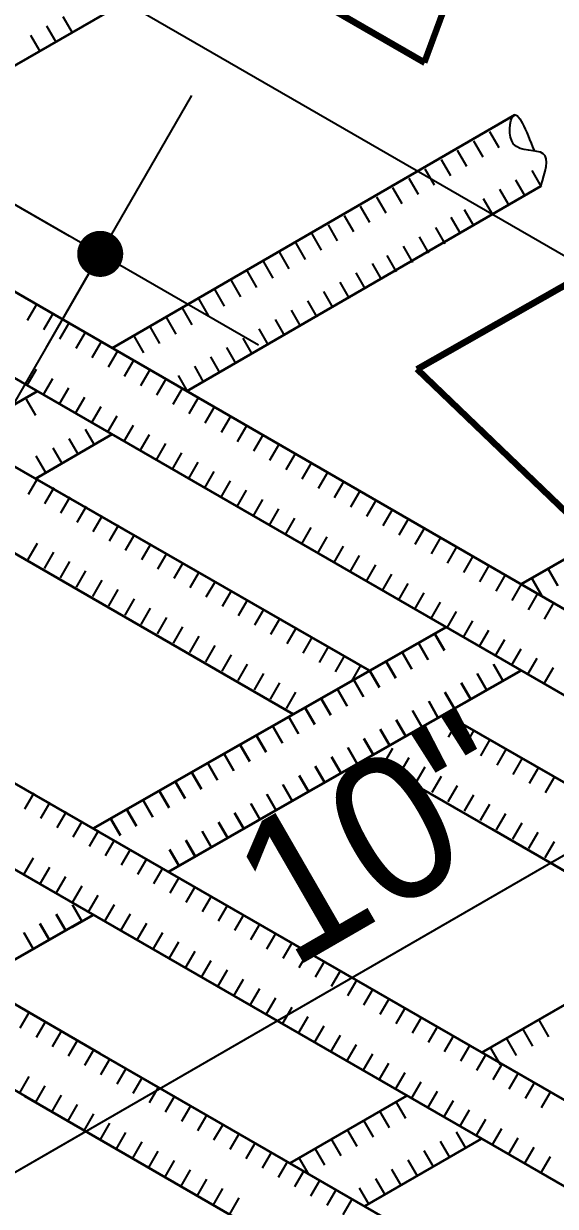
# Model space of a CAD drawing. Header units: inches. Extents: x -159432 to -126829, y -44881 to -40109.
# Drawn here: x -146541.7 to -146512.1, y -42221.3 to -42155.6 of the extents above; entities that cross this region are included whole.
import ezdxf

# ---------------------------------------------------------------- set-up
doc = ezdxf.new("R2010")
doc.units = ezdxf.units.IN
doc.header["$LTSCALE"] = 10
doc.header["$MEASUREMENT"] = 0
doc.header["$PDMODE"] = 34
doc.layers.get('0').update_dxf_attribs({"color": 140, "lineweight": 25})
doc.layers.get('Defpoints').update_dxf_attribs({"lineweight": 25})
for name, color, linetype, lineweight in [('DIM', 6, 'Continuous', 25), ('DIMENSION', 6, 'Continuous', 25), ('hatch', 141, 'Continuous', 30), ('LINTEL', 12, 'Continuous', 35), ('SLAB  RODS', 212, 'Continuous', 40)]:
    doc.layers.add(name, color=color, linetype=linetype, lineweight=lineweight)
doc.dimstyles.new('ARCHITECT', dxfattribs={"dimtxt": 7, "dimasz": 2, "dimexe": 6, "dimexo": 6, "dimgap": 2, "dimtad": 1, "dimdec": 1, "dimzin": 3, "dimdsep": 46, "dimlunit": 4, "dimtxsty": 'Standard', "dimblk1": 'DIM', "dimblk2": 'DIM', "dimsah": 1, "dimcen": 0.09375, "dimse1": 1, "dimse2": 1, "dimclrd": 6, "dimclre": 6, "dimclrt": 5, "dimadec": 0, "dimazin": 0, "dimtfac": 0.5, "dimtdec": 1, "dimtofl": 0, "dimtmove": 2, "dimatfit": 3, "dimldrblk": 'DIM', "dimfxl": 6, "dimfrac": 1, "dimtolj": 1, "dimtzin": 0, "dimarcsym": 0})
doc.dimstyles.new('ARCHITECT$0', dxfattribs={"dimscale": 0, "dimtxt": 8, "dimasz": 2, "dimexe": 0, "dimexo": 3, "dimgap": 2, "dimtad": 1, "dimdec": 0, "dimlfac": -1, "dimzin": 3, "dimdsep": 46, "dimlunit": 4, "dimtxsty": 'Standard', "dimblk": 'DIM', "dimcen": 0.125, "dimdle": 10.5, "dimclrd": 6, "dimclre": 6, "dimclrt": 2, "dimadec": 0, "dimazin": 0, "dimtfac": 1, "dimtdec": 0, "dimtofl": 0, "dimtmove": 2, "dimatfit": 3, "dimldrblk": 'DOT', "dimfxl": 1, "dimfrac": 2, "dimtolj": 2, "dimtzin": 3, "dimlwd": -1, "dimlwe": -1, "dimarcsym": 0})

# ---------------------------------------------------------------- blocks, each defined once
blk = doc.blocks.new('DIM')
at = {"layer": 'DIM'}
for p, q in [((0, 5.082), (0, -5.082)), ((5.082, 0), (-5.082, 0))]:
    blk.add_line(p, q, dxfattribs=at)
at = {"layer": 'DIM', "const_width": 0.64}
blk.add_lwpolyline([(-0.32, 0, 1), (0.32, 0, 1)], format="xyb", close=True, dxfattribs=at)
blk = doc.blocks.new('*D385')
at = {"layer": 'Defpoints', "color": 0, "ltscale": 8}
for p in [(-146495.861, -42181.029), (-146490.796, -42189.803), (-146552.243, -42213.581)]:
    blk.add_point(p, dxfattribs=at)
at = {"layer": 'DIMENSION', "color": 6, "ltscale": 8}
for p, q in [((-146494.361, -42183.627), (-146490.796, -42189.803)), ((-146545.445, -42221.354), (-146492.528, -42190.803)), ((-146550.743, -42216.179), (-146547.177, -42222.354))]:
    blk.add_line(p, q, dxfattribs=at)
at = {"layer": 'DIMENSION', "color": 6, "ltscale": 8, "xscale": 2, "yscale": 2, "zscale": 2}
for p, rotation in [((-146490.796, -42189.803), 29.9999999999889), ((-146547.177, -42222.354), 209.9999999999889)]:
    blk.add_blockref('DIM', p, dxfattribs=dict(at, rotation=rotation))
at = {"layer": 'DIMENSION', "color": 2, "ltscale": 8, "insert": (-146521.987, -42200.882), "char_height": 8, "attachment_point": 5, "rotation": 30}
blk.add_mtext('\\A2;10"', dxfattribs=at)
blk = doc.blocks.new('_Dot')
at = {"color": 0, "linetype": 'ByBlock', "lineweight": -2}
blk.add_line((-0.5, 0), (-1, 0), dxfattribs=at)
at = {"color": 0, "linetype": 'ByBlock', "const_width": 0.5}
blk.add_lwpolyline([(-0.25, 0, 1), (0.25, 0, 1)], format="xyb", close=True, dxfattribs=at)
blk = doc.blocks.new('*D369')
at = {"layer": 'Defpoints', "color": 0, "ltscale": 8}
for p in [(-146577.908, -42155.435), (-146537.405, -42168.398), (-146541.917, -42176.214)]:
    blk.add_point(p, dxfattribs=at)
at = {"layer": 'DIMENSION', "color": 6, "ltscale": 8}
for p, q in [((-146576.408, -42152.837), (-146573.395, -42147.619)), ((-146571.663, -42148.619), (-146539.137, -42167.398)), ((-146540.417, -42173.616), (-146537.405, -42168.398))]:
    blk.add_line(p, q, dxfattribs=at)
at = {"layer": 'DIMENSION', "color": 6, "ltscale": 8, "xscale": 2, "yscale": 2, "zscale": 2}
for p, rotation in [((-146573.395, -42147.619), 150.0000000000108), ((-146537.405, -42168.398), 330.0000000000108)]:
    blk.add_blockref('DIM', p, dxfattribs=dict(at, rotation=rotation))
at = {"layer": 'DIMENSION', "color": 2, "ltscale": 8, "insert": (-146552.4, -42152.813), "char_height": 8, "attachment_point": 5, "rotation": 330}
blk.add_mtext('\\A2;3"', dxfattribs=at)
blk = doc.blocks.new('DOT')
blk.add_line((-0.5, 0), (-1, 0))
at = {"const_width": 0.5}
blk.add_lwpolyline([(-0.25, 0, 1), (0.25, 0, 1)], format="xyb", close=True, dxfattribs=at)

msp = doc.modelspace()

# ---------------------------------------------------------------- linework, layer by layer
at = {"layer": 'DIMENSION', "ltscale": 8}
msp.add_line((-146580.87373, -42128.50625), (-146441.09693, -42209.20642), dxfattribs=at)
at = {"layer": 'DIMENSION', "ltscale": 15}
for p, q in [((-146539.48945, -42155.20209), (-146538.97104, -42156.09998)), ((-146540.38734, -42155.7205), (-146539.86893, -42156.61839)), ((-146541.28523, -42156.2389), (-146540.76682, -42157.1368)), ((-146515.76344, -42161.59048), (-146515.24503, -42162.48837)), ((-146516.66133, -42162.10889), (-146516.14293, -42163.00678)), ((-146518.45711, -42163.1457), (-146517.93871, -42164.04359)), ((-146517.55922, -42162.6273), (-146517.04082, -42163.52519)), ((-146519.35501, -42163.66411), (-146518.8366, -42164.562)), ((-146513.41814, -42163.76445), (-146512.89974, -42164.66234)), ((-146520.2529, -42164.18252), (-146519.73449, -42165.08041)), ((-146514.31604, -42164.28286), (-146513.79763, -42165.18075)), ((-146521.15079, -42164.70092), (-146520.63238, -42165.59882)), ((-146515.21393, -42164.80126), (-146514.69552, -42165.69915)), ((-146522.94657, -42165.73774), (-146522.42816, -42166.63563)), ((-146522.04868, -42165.21933), (-146521.53027, -42166.11722)), ((-146516.11182, -42165.31967), (-146515.59341, -42166.21756)), ((-146523.84446, -42166.25615), (-146523.32605, -42167.15404)), ((-146517.9076, -42166.35648), (-146517.38919, -42167.25437)), ((-146517.17831, -42165.92311), (-146516.6599, -42166.821)), ((-146524.74235, -42166.77455), (-146524.22394, -42167.67244)), ((-146518.77041, -42166.93565), (-146518.25201, -42167.83354)), ((-146525.64024, -42167.29296), (-146525.12184, -42168.19085)), ((-146519.6683, -42167.45405), (-146519.1499, -42168.35194)), ((-146527.43603, -42168.32977), (-146526.91762, -42169.22767)), ((-146526.53813, -42167.81137), (-146526.01973, -42168.70926)), ((-146520.5662, -42167.97246), (-146520.04779, -42168.87035)), ((-146528.33392, -42168.84818), (-146527.81551, -42169.74607)), ((-146522.29533, -42168.93928), (-146521.77692, -42169.83717)), ((-146521.46409, -42168.49087), (-146520.94568, -42169.38876)), ((-146529.23181, -42169.36659), (-146528.7134, -42170.26448)), ((-146523.19322, -42169.45769), (-146522.67481, -42170.35558)), ((-146531.02759, -42170.4034), (-146530.50918, -42171.30129)), ((-146530.1297, -42169.885), (-146529.61129, -42170.78289)), ((-146524.09111, -42169.97609), (-146523.5727, -42170.87398)), ((-146531.92548, -42170.92181), (-146531.40707, -42171.8197)), ((-146525.88689, -42171.01291), (-146525.36848, -42171.9108)), ((-146524.989, -42170.4945), (-146524.47059, -42171.39239)), ((-146532.82337, -42171.44022), (-146532.30496, -42172.33811)), ((-146526.78478, -42171.53131), (-146526.26637, -42172.42921)), ((-146533.72126, -42171.95862), (-146533.20286, -42172.85651)), ((-146527.68267, -42172.04972), (-146527.16426, -42172.94761)), ((-146535.51704, -42172.99544), (-146534.99864, -42173.89333)), ((-146534.61915, -42172.47703), (-146534.10075, -42173.37492)), ((-146528.58056, -42172.56813), (-146528.06216, -42173.46602)), ((-146530.37634, -42173.60494), (-146529.85794, -42174.50283)), ((-146529.47845, -42173.08654), (-146528.96005, -42173.98443)), ((-146531.27424, -42174.12335), (-146530.75583, -42175.02124)), ((-146532.17213, -42174.64176), (-146531.65372, -42175.53965)), ((-146533.07002, -42175.16016), (-146532.55161, -42176.05805)), ((-146541.51841, -42176.4685), (-146541.00001, -42177.36639)), ((-146538.24894, -42178.14061), (-146537.73053, -42179.0385)), ((-146539.14683, -42178.65902), (-146538.62842, -42179.55691)), ((-146540.04472, -42179.17743), (-146539.52631, -42180.07532)), ((-146540.98372, -42179.62463), (-146540.46532, -42180.52252)), ((-146513.00336, -42211.01422), (-146512.48495, -42211.91211)), ((-146513.90125, -42211.53263), (-146513.38284, -42212.43052)), ((-146514.79914, -42212.05103), (-146514.28073, -42212.94892)), ((-146515.69703, -42212.56944), (-146515.17862, -42213.46733)), ((-146520.96153, -42215.55197), (-146520.44313, -42216.44986)), ((-146521.85943, -42216.07038), (-146521.34102, -42216.96827)), ((-146522.75732, -42216.58879), (-146522.23891, -42217.48668)), ((-146524.5531, -42217.6256), (-146524.03469, -42218.52349)), ((-146523.65521, -42217.10719), (-146523.1368, -42218.00508)), ((-146518.51451, -42217.7167), (-146517.9961, -42218.61459)), ((-146517.61662, -42217.19829), (-146517.09821, -42218.09618)), ((-146525.45099, -42218.14401), (-146524.93258, -42219.0419)), ((-146519.4124, -42218.23511), (-146518.89399, -42219.133)), ((-146526.34888, -42218.66241), (-146525.83047, -42219.56031)), ((-146520.31029, -42218.75351), (-146519.79188, -42219.6514)), ((-146521.20818, -42219.27192), (-146520.68977, -42220.16981)), ((-146523.00396, -42220.30873), (-146522.48556, -42221.20662)), ((-146522.10607, -42219.79033), (-146521.58767, -42220.68822))]:
    msp.add_line(p, q, dxfattribs=at)
at = {"layer": 'DIMENSION'}
for p, q in [((-146540.9375, -42171.21277), (-146541.45636, -42172.1104)), ((-146540.0396, -42171.73117), (-146540.55846, -42172.6288)), ((-146539.14171, -42172.24957), (-146539.66057, -42173.1472)), ((-146538.24381, -42172.76797), (-146538.76267, -42173.6656)), ((-146537.34592, -42173.28637), (-146537.86478, -42174.184)), ((-146536.44802, -42173.80477), (-146536.96688, -42174.7024)), ((-146535.55013, -42174.32317), (-146536.06899, -42175.2208)), ((-146541.46295, -42175.69817), (-146540.94409, -42174.80054)), ((-146534.65223, -42174.84157), (-146535.17109, -42175.7392)), ((-146540.56506, -42176.21657), (-146540.0462, -42175.31894)), ((-146533.75434, -42175.35997), (-146534.2732, -42176.2576)), ((-146539.66716, -42176.73497), (-146539.1483, -42175.83734)), ((-146532.85644, -42175.87837), (-146533.3753, -42176.776)), ((-146538.76927, -42177.25337), (-146538.25041, -42176.35574)), ((-146537.87137, -42177.77177), (-146537.35251, -42176.87414)), ((-146531.95855, -42176.39677), (-146532.47741, -42177.2944)), ((-146531.06065, -42176.91517), (-146531.57951, -42177.8128)), ((-146536.97348, -42178.29017), (-146536.45462, -42177.39254)), ((-146530.16276, -42177.43357), (-146530.68162, -42178.3312)), ((-146536.07558, -42178.80857), (-146535.55672, -42177.91094)), ((-146529.26486, -42177.95197), (-146529.78372, -42178.8496)), ((-146535.17768, -42179.32697), (-146534.65883, -42178.42934)), ((-146534.27979, -42179.84537), (-146533.76093, -42178.94774)), ((-146528.36697, -42178.47037), (-146528.88583, -42179.368)), ((-146533.38189, -42180.36377), (-146532.86304, -42179.46614)), ((-146527.46907, -42178.98877), (-146527.98793, -42179.8864)), ((-146526.57118, -42179.50717), (-146527.09004, -42180.4048)), ((-146532.484, -42180.88217), (-146531.96514, -42179.98454)), ((-146525.67328, -42180.02557), (-146526.19214, -42180.9232)), ((-146540.88181, -42180.88181), (-146541.40066, -42181.77945)), ((-146531.5861, -42181.40057), (-146531.06725, -42180.50294)), ((-146524.77539, -42180.54397), (-146525.29425, -42181.4416)), ((-146539.98391, -42181.40021), (-146540.50277, -42182.29785)), ((-146530.68821, -42181.91897), (-146530.16935, -42181.02134)), ((-146529.79031, -42182.43737), (-146529.27146, -42181.53974)), ((-146523.87749, -42181.06237), (-146524.39635, -42181.96)), ((-146522.9796, -42181.58077), (-146523.49845, -42182.4784)), ((-146539.08602, -42181.91861), (-146539.60487, -42182.81625)), ((-146528.89242, -42182.95577), (-146528.37356, -42182.05814)), ((-146522.0817, -42182.09917), (-146522.60056, -42182.9968)), ((-146538.18812, -42182.43701), (-146538.70698, -42183.33465)), ((-146527.99452, -42183.47417), (-146527.47567, -42182.57654)), ((-146521.18381, -42182.61757), (-146521.70266, -42183.5152)), ((-146537.29023, -42182.95541), (-146537.80908, -42183.85305)), ((-146536.39233, -42183.47381), (-146536.91119, -42184.37145)), ((-146527.09663, -42183.99257), (-146526.57777, -42183.09494)), ((-146520.28591, -42183.13597), (-146520.80477, -42184.0336)), ((-146535.49444, -42183.99221), (-146536.01329, -42184.88985)), ((-146526.19873, -42184.51097), (-146525.67988, -42183.61334)), ((-146525.30084, -42185.02937), (-146524.78198, -42184.13174)), ((-146519.38802, -42183.65437), (-146519.90687, -42184.552)), ((-146518.49012, -42184.17277), (-146519.00898, -42185.0704)), ((-146541.40726, -42185.36722), (-146540.8884, -42184.46959)), ((-146534.59654, -42184.51061), (-146535.1154, -42185.40825)), ((-146524.40294, -42185.54777), (-146523.88409, -42184.65014)), ((-146517.59223, -42184.69117), (-146518.11108, -42185.5888)), ((-146540.50936, -42185.88562), (-146539.9905, -42184.98799)), ((-146539.61147, -42186.40402), (-146539.09261, -42185.50639)), ((-146533.69865, -42185.02901), (-146534.2175, -42185.92665)), ((-146523.50505, -42186.06617), (-146522.98619, -42185.16854)), ((-146516.69433, -42185.20957), (-146517.21319, -42186.1072)), ((-146538.71357, -42186.92242), (-146538.19471, -42186.02479)), ((-146532.80075, -42185.54741), (-146533.31961, -42186.44505)), ((-146531.90285, -42186.06581), (-146532.42171, -42186.96345)), ((-146522.60715, -42186.58457), (-146522.0883, -42185.68694)), ((-146515.79644, -42185.72797), (-146516.31529, -42186.6256)), ((-146537.81568, -42187.44082), (-146537.29682, -42186.54319)), ((-146531.00496, -42186.58421), (-146531.52382, -42187.48185)), ((-146521.70926, -42187.10297), (-146521.1904, -42186.20534)), ((-146520.81136, -42187.62137), (-146520.2925, -42186.72374)), ((-146514.89854, -42186.24637), (-146515.4174, -42187.144)), ((-146514.00065, -42186.76477), (-146514.5195, -42187.6624)), ((-146536.91778, -42187.95922), (-146536.39892, -42187.06159)), ((-146530.10706, -42187.10261), (-146530.62592, -42188.00025)), ((-146519.91347, -42188.13977), (-146519.39461, -42187.24214)), ((-146513.10275, -42187.28317), (-146513.62161, -42188.1808)), ((-146536.01989, -42188.47762), (-146535.50103, -42187.57999)), ((-146535.12199, -42188.99602), (-146534.60313, -42188.09839)), ((-146529.20917, -42187.62101), (-146529.72803, -42188.51865)), ((-146528.31127, -42188.13941), (-146528.83013, -42189.03705)), ((-146519.01557, -42188.65817), (-146518.49671, -42187.76054)), ((-146512.20486, -42187.80157), (-146512.72371, -42188.6992)), ((-146534.2241, -42189.51442), (-146533.70524, -42188.61679)), ((-146527.41338, -42188.65781), (-146527.93224, -42189.55545)), ((-146518.11768, -42189.17657), (-146517.59882, -42188.27894)), ((-146517.21978, -42189.69497), (-146516.70092, -42188.79734)), ((-146533.3262, -42190.03282), (-146532.80734, -42189.13519)), ((-146526.51548, -42189.17621), (-146527.03434, -42190.07385)), ((-146516.32189, -42190.21337), (-146515.80303, -42189.31574)), ((-146532.42831, -42190.55122), (-146531.90945, -42189.65359)), ((-146525.61759, -42189.69461), (-146526.13645, -42190.59225)), ((-146515.42399, -42190.73177), (-146514.90513, -42189.83414)), ((-146531.53041, -42191.06962), (-146531.01155, -42190.17199)), ((-146530.63252, -42191.58802), (-146530.11366, -42190.69039)), ((-146524.71969, -42190.21301), (-146525.23855, -42191.11065)), ((-146523.8218, -42190.73141), (-146524.34066, -42191.62905)), ((-146514.5261, -42191.25017), (-146514.00724, -42190.35254)), ((-146529.73462, -42192.10642), (-146529.21576, -42191.20879)), ((-146522.9239, -42191.24981), (-146523.44276, -42192.14745)), ((-146513.6282, -42191.76857), (-146513.10934, -42190.87094)), ((-146512.73031, -42192.28697), (-146512.21145, -42191.38934)), ((-146528.83673, -42192.62482), (-146528.31787, -42191.72719)), ((-146527.93883, -42193.14322), (-146527.41997, -42192.24559)), ((-146527.04093, -42193.66162), (-146526.52208, -42192.76399)), ((-146517.53653, -42194.36021), (-146518.05539, -42195.25785)), ((-146516.63864, -42194.87861), (-146517.1575, -42195.77625)), ((-146516.63705, -42194.87587), (-146517.15591, -42195.7735)), ((-146515.73916, -42195.39427), (-146516.25801, -42196.2919)), ((-146521.65356, -42196.77202), (-146521.13471, -42195.87439)), ((-146514.84126, -42195.91267), (-146515.36012, -42196.8103)), ((-146520.75567, -42197.29042), (-146520.23681, -42196.39279)), ((-146513.94336, -42196.43107), (-146514.46222, -42197.3287)), ((-146519.85777, -42197.80882), (-146519.33892, -42196.91119)), ((-146519.85777, -42197.80882), (-146519.33892, -42196.91119)), ((-146513.04547, -42196.94947), (-146513.56433, -42197.8471)), ((-146518.95988, -42198.32722), (-146518.44102, -42197.42959)), ((-146518.06198, -42198.84562), (-146517.54313, -42197.94799)), ((-146512.14757, -42197.46787), (-146512.66643, -42198.3655)), ((-146541.09767, -42198.37379), (-146541.61653, -42199.27142)), ((-146517.16409, -42199.36402), (-146516.64523, -42198.46639)), ((-146540.20004, -42198.89265), (-146540.7189, -42199.79028)), ((-146516.26619, -42199.88242), (-146515.74734, -42198.98479)), ((-146539.30241, -42199.4115), (-146539.82127, -42200.30913)), ((-146538.40478, -42199.93036), (-146538.92364, -42200.82799)), ((-146515.3683, -42200.40082), (-146514.84944, -42199.50319)), ((-146537.50715, -42200.44922), (-146538.02601, -42201.34685)), ((-146514.4704, -42200.91922), (-146513.95155, -42200.02159)), ((-146513.57251, -42201.43762), (-146513.05365, -42200.53999)), ((-146536.60952, -42200.96808), (-146537.12838, -42201.86571)), ((-146512.67461, -42201.95602), (-146512.15576, -42201.05839)), ((-146541.62365, -42202.86011), (-146541.10479, -42201.96248)), ((-146535.71189, -42201.48693), (-146536.23074, -42202.38457)), ((-146540.72602, -42203.37897), (-146540.20716, -42202.48134)), ((-146534.81426, -42202.00579), (-146535.33311, -42202.90342)), ((-146533.91663, -42202.52465), (-146534.43548, -42203.42228)), ((-146539.82839, -42203.89782), (-146539.30953, -42203.00019)), ((-146533.01899, -42203.04351), (-146533.53785, -42203.94114)), ((-146538.93076, -42204.41668), (-146538.4119, -42203.51905)), ((-146532.12136, -42203.56237), (-146532.64022, -42204.46)), ((-146538.03313, -42204.93554), (-146537.51427, -42204.03791)), ((-146537.1355, -42205.4544), (-146536.61664, -42204.55677)), ((-146531.22373, -42204.08122), (-146531.74259, -42204.97885)), ((-146530.3261, -42204.60008), (-146530.84496, -42205.49771)), ((-146536.23787, -42205.97325), (-146535.71901, -42205.07562)), ((-146529.42847, -42205.11894), (-146529.94733, -42206.01657)), ((-146535.34024, -42206.49211), (-146534.82138, -42205.59448)), ((-146528.53084, -42205.6378), (-146529.0497, -42206.53543)), ((-146534.44261, -42207.01097), (-146533.92375, -42206.11334)), ((-146527.63321, -42206.15665), (-146528.15207, -42207.05428)), ((-146533.54497, -42207.52983), (-146533.02612, -42206.6322)), ((-146532.64734, -42208.04869), (-146532.12849, -42207.15105)), ((-146526.73558, -42206.67551), (-146527.25444, -42207.57314)), ((-146525.83795, -42207.19437), (-146526.35681, -42208.092)), ((-146531.74971, -42208.56754), (-146531.23086, -42207.66991)), ((-146524.94032, -42207.71323), (-146525.45918, -42208.61086)), ((-146530.85208, -42209.0864), (-146530.33322, -42208.18877)), ((-146524.04269, -42208.23208), (-146524.56154, -42209.12972)), ((-146529.95445, -42209.60526), (-146529.43559, -42208.70763)), ((-146523.14506, -42208.75094), (-146523.66391, -42209.64857)), ((-146529.05682, -42210.12412), (-146528.53796, -42209.22649)), ((-146528.15919, -42210.64297), (-146527.64033, -42209.74534)), ((-146522.24743, -42209.2698), (-146522.76628, -42210.16743)), ((-146521.34979, -42209.78866), (-146521.86865, -42210.68629)), ((-146527.26156, -42211.16183), (-146526.7427, -42210.2642)), ((-146520.45216, -42210.30752), (-146520.97102, -42211.20515)), ((-146541.35041, -42210.54425), (-146541.86927, -42211.44188)), ((-146540.45278, -42211.06311), (-146540.97164, -42211.96074)), ((-146526.36393, -42211.68069), (-146525.84507, -42210.78306)), ((-146519.55453, -42210.82637), (-146520.07339, -42211.724)), ((-146539.55515, -42211.58197), (-146540.07401, -42212.4796)), ((-146525.4663, -42212.19955), (-146524.94744, -42211.30192)), ((-146524.56867, -42212.7184), (-146524.04981, -42211.82077)), ((-146518.6569, -42211.34523), (-146519.17576, -42212.24286)), ((-146538.65752, -42212.10082), (-146539.17638, -42212.99845)), ((-146523.67104, -42213.23726), (-146523.15218, -42212.33963)), ((-146517.75927, -42211.86409), (-146518.27813, -42212.76172)), ((-146516.86164, -42212.38295), (-146517.3805, -42213.28058)), ((-146537.75989, -42212.61968), (-146538.27875, -42213.51731)), ((-146536.86226, -42213.13854), (-146537.38112, -42214.03617)), ((-146522.77341, -42213.75612), (-146522.25455, -42212.85849)), ((-146515.96401, -42212.9018), (-146516.48287, -42213.79943)), ((-146535.96463, -42213.6574), (-146536.48348, -42214.55503)), ((-146521.87577, -42214.27498), (-146521.35692, -42213.37735)), ((-146515.06638, -42213.42066), (-146515.58524, -42214.31829)), ((-146541.87639, -42215.03057), (-146541.35753, -42214.13294)), ((-146535.067, -42214.17625), (-146535.58585, -42215.07388)), ((-146520.97814, -42214.79384), (-146520.45929, -42213.8962)), ((-146520.08051, -42215.31269), (-146519.56166, -42214.41506)), ((-146514.16875, -42213.93952), (-146514.68761, -42214.83715)), ((-146513.27112, -42214.45838), (-146513.78998, -42215.35601)), ((-146540.97876, -42215.54943), (-146540.4599, -42214.6518)), ((-146534.16937, -42214.69511), (-146534.68822, -42215.59274)), ((-146519.18288, -42215.83155), (-146518.66402, -42214.93392)), ((-146512.37349, -42214.97723), (-146512.89235, -42215.87486)), ((-146540.08113, -42216.06829), (-146539.56227, -42215.17065)), ((-146539.1835, -42216.58714), (-146538.66464, -42215.68951)), ((-146533.27173, -42215.21397), (-146533.79059, -42216.1116)), ((-146532.3741, -42215.73283), (-146532.89296, -42216.63046)), ((-146518.28525, -42216.35041), (-146517.76639, -42215.45278)), ((-146538.28587, -42217.106), (-146537.76701, -42216.20837)), ((-146531.47647, -42216.25168), (-146531.99533, -42217.14932)), ((-146517.38762, -42216.86927), (-146516.86876, -42215.97164)), ((-146537.38824, -42217.62486), (-146536.86938, -42216.72723)), ((-146530.57884, -42216.77054), (-146531.0977, -42217.66817)), ((-146516.48999, -42217.38812), (-146515.97113, -42216.49049)), ((-146515.59236, -42217.90698), (-146515.0735, -42217.00935)), ((-146536.49061, -42218.14372), (-146535.97175, -42217.24609)), ((-146529.68121, -42217.2894), (-146530.20007, -42218.18703)), ((-146514.69473, -42218.42584), (-146514.17587, -42217.52821)), ((-146535.59298, -42218.66257), (-146535.07412, -42217.76494)), ((-146534.69535, -42219.18143), (-146534.17649, -42218.2838)), ((-146528.78358, -42217.80826), (-146529.30244, -42218.70589)), ((-146527.88595, -42218.32712), (-146528.40481, -42219.22475)), ((-146513.7971, -42218.9447), (-146513.27824, -42218.04707)), ((-146533.79771, -42219.70029), (-146533.27886, -42218.80266)), ((-146526.98832, -42218.84597), (-146527.50718, -42219.7436)), ((-146512.89947, -42219.46355), (-146512.38061, -42218.56592)), ((-146532.90008, -42220.21915), (-146532.38123, -42219.32152)), ((-146526.09069, -42219.36483), (-146526.60955, -42220.26246)), ((-146532.00245, -42220.738), (-146531.4836, -42219.84037)), ((-146531.10482, -42221.25686), (-146530.58596, -42220.35923)), ((-146525.19306, -42219.88369), (-146525.71192, -42220.78132)), ((-146530.20719, -42221.77572), (-146529.68833, -42220.87809)), ((-146524.29543, -42220.40255), (-146524.81429, -42221.30018)), ((-146523.3978, -42220.9214), (-146523.91665, -42221.81903))]:
    msp.add_line(p, q, dxfattribs=at)
at = {"layer": 'DIMENSION', "ltscale": 15}
msp.add_spline([(-146512.91852, -42164.62981), (-146512.77583, -42162.82961), (-146514.42366, -42162.29636), (-146514.44963, -42160.72684), (-146513.28681, -42162.6561)], degree=3, dxfattribs=at)
at = {"layer": 'hatch'}
for p, q in [((-146512.4919, -42185.95009), (-146511.9735, -42186.84798)), ((-146513.39218, -42186.46435), (-146512.87377, -42187.36224)), ((-146519.69411, -42190.06413), (-146519.1757, -42190.96202)), ((-146518.79383, -42189.54987), (-146518.27543, -42190.44777)), ((-146520.59439, -42190.57838), (-146520.07598, -42191.47627)), ((-146521.49466, -42191.09264), (-146520.97625, -42191.99053)), ((-146515.54588, -42191.21374), (-146515.02747, -42192.11163)), ((-146522.39494, -42191.60689), (-146521.87653, -42192.50478)), ((-146516.44615, -42191.72799), (-146515.92775, -42192.62588)), ((-146524.19549, -42192.6354), (-146523.67708, -42193.53329)), ((-146523.29521, -42192.12115), (-146522.77681, -42193.01904)), ((-146518.2467, -42192.7565), (-146517.7283, -42193.65439)), ((-146517.34643, -42192.24225), (-146516.82802, -42193.14014)), ((-146525.09577, -42193.14966), (-146524.57736, -42194.04755)), ((-146519.14698, -42193.27076), (-146518.62857, -42194.16865)), ((-146525.99604, -42193.66391), (-146525.47763, -42194.5618)), ((-146520.04726, -42193.78501), (-146519.52885, -42194.6829)), ((-146527.79659, -42194.69242), (-146527.27819, -42195.59031)), ((-146526.89632, -42194.17817), (-146526.37791, -42195.07606)), ((-146520.94753, -42194.29927), (-146520.42913, -42195.19716)), ((-146528.69687, -42195.20667), (-146528.17846, -42196.10457)), ((-146522.74808, -42195.32777), (-146522.22968, -42196.22567)), ((-146521.84781, -42194.81352), (-146521.3294, -42195.71141)), ((-146529.59714, -42195.72093), (-146529.07874, -42196.61882)), ((-146523.64836, -42195.84203), (-146523.12995, -42196.73992)), ((-146530.49742, -42196.23518), (-146529.97901, -42197.13307)), ((-146524.54864, -42196.35628), (-146524.03023, -42197.25418)), ((-146532.29797, -42197.26369), (-146531.77956, -42198.16158)), ((-146531.3977, -42196.74944), (-146530.87929, -42197.64733)), ((-146525.44891, -42196.87054), (-146524.9305, -42197.76843)), ((-146533.19825, -42197.77795), (-146532.67984, -42198.67584)), ((-146527.24946, -42197.89905), (-146526.73106, -42198.79694)), ((-146526.34919, -42197.38479), (-146525.83078, -42198.28268)), ((-146534.09852, -42198.2922), (-146533.58012, -42199.19009)), ((-146528.13537, -42198.43818), (-146527.61697, -42199.33608)), ((-146535.89907, -42199.32071), (-146535.38067, -42200.2186)), ((-146535.89907, -42199.32071), (-146535.38067, -42200.2186)), ((-146534.9988, -42198.80646), (-146534.48039, -42199.70435)), ((-146529.03565, -42198.95244), (-146528.51724, -42199.85033)), ((-146536.79935, -42199.83497), (-146536.28094, -42200.73286)), ((-146530.8362, -42199.98095), (-146530.31779, -42200.87884)), ((-146529.93592, -42199.46669), (-146529.41752, -42200.36458)), ((-146531.73648, -42200.4952), (-146531.21807, -42201.39309)), ((-146532.65112, -42200.98458), (-146532.13271, -42201.88247)), ((-146532.63675, -42201.00946), (-146532.11834, -42201.90735)), ((-146533.55139, -42201.49883), (-146533.03299, -42202.39672)), ((-146538.95305, -42204.58436), (-146538.43464, -42205.48225)), ((-146539.85332, -42205.09861), (-146539.33492, -42205.9965)), ((-146540.7536, -42205.61287), (-146540.23519, -42206.51076)), ((-146541.65388, -42206.12712), (-146541.13547, -42207.02501))]:
    msp.add_line(p, q, dxfattribs=at)
at = {"layer": 'LINTEL', "ltscale": 15}
for p, q in [((-146613.06619, -42129.56925), (-146475.20639, -42209.16264)), ((-146553.25637, -42164.34922), (-146523.51063, -42147.17551)), ((-146532.8629, -42171.39672), (-146514.36197, -42160.67144)), ((-146528.71369, -42173.79227), (-146512.91852, -42164.62981)), ((-146477.52517, -42212.61267), (-146557.18814, -42166.61923)), ((-146522.4293, -42191.56353), (-146561.26154, -42169.24154)), ((-146526.68156, -42193.99115), (-146565.39451, -42171.62771)), ((-146536.74089, -42173.63568), (-146532.8629, -42171.39672)), ((-146532.59178, -42176.03117), (-146528.71369, -42173.79227)), ((-146545.19577, -42178.51711), (-146540.88809, -42176.03007)), ((-146541.04689, -42180.91247), (-146536.73909, -42178.42549)), ((-146541.04689, -42180.91247), (-146540.76167, -42180.74781)), ((-146498.81916, -42222.80935), (-146548.85024, -42193.9666)), ((-146511.25127, -42197.98901), (-146518.24249, -42193.97024)), ((-146515.61219, -42200.38563), (-146522.50584, -42196.40335)), ((-146501.13793, -42226.25938), (-146548.85024, -42198.75537)), ((-146473.21222, -42224.90832), (-146515.61219, -42200.38563)), ((-146516.2087, -42212.8122), (-146505.15791, -42206.43202)), ((-146537.41889, -42212.84158), (-146544.31957, -42208.85747)), ((-146540.97876, -42215.54943), (-146548.85024, -42211.03046)), ((-146496.88561, -42236.24348), (-146537.41889, -42212.84158)), ((-146499.20438, -42239.69351), (-146541.60122, -42215.21569)), ((-146526.83924, -42218.94974), (-146520.3559, -42215.20659)), ((-146522.69572, -42221.34201), (-146516.21168, -42217.59925))]:
    msp.add_line(p, q, dxfattribs=at)
at = {"layer": 'SLAB  RODS'}
for p, q in [((-146497.44496, -42177.29991), (-146514.01212, -42186.75814)), ((-146518.18261, -42189.13908), (-146531.18963, -42196.56482)), ((-146514.00424, -42191.55147), (-146527.01352, -42198.97589)), ((-146531.18963, -42196.56482), (-146537.79672, -42200.33891)), ((-146527.01352, -42198.97589), (-146533.61466, -42202.74986)), ((-146537.7849, -42205.13404), (-146538.98298, -42205.819)), ((-146538.43464, -42205.48225), (-146551.20623, -42212.80721))]:
    msp.add_line(p, q, dxfattribs=at)

# ---------------------------------------------------------------- dimensions: what is measured, and where the dimension line sits
at = {"layer": 'DIMENSION', "ltscale": 8}
for p1, p2, distance, text, picture, middle in [((-146577.9079, -42155.43525), (-146541.9173, -42176.21444), 9.02531, '3"', '*D369', (-146552.39995, -42152.81255)), ((-146552.24276, -42213.58103), (-146495.86107, -42181.02905), -10.13073, '10"', '*D385', (-146521.98655, -42200.88235))]:
    dim = msp.add_aligned_dim(p1=p1, p2=p2, distance=distance, text=text, dimstyle='ARCHITECT$0', override={"dimscale": 1}, dxfattribs=at)
    dim.commit()
    dim.dimension.update_dxf_attribs({"geometry": picture, "text_midpoint": middle})

# ---------------------------------------------------------------- leaders
for points in [[(-146530.12026, -42151.55847), (-146519.38791, -42157.7548), (-146512.12971, -42138.34711), (-146508.48362, -42140.46175)], [(-146509.79108, -42184.40733), (-146519.78023, -42174.81572), (-146506.07434, -42166.99099)]]:
    msp.add_leader(points, dimstyle='ARCHITECT', override={"dimtxt": 8, "dimexe": 0, "dimexo": 3, "dimdec": 0, "dimlfac": -1, "dimcen": 0.125, "dimdle": 10.5, "dimse1": 0, "dimse2": 0, "dimclrt": 2, "dimtfac": 1, "dimtdec": 0, "dimldrblk": 'Dot', "dimfxl": 1, "dimfrac": 2, "dimtolj": 2, "dimtzin": 3, "dimlwd": 65535, "dimlwe": 65535}, dxfattribs=at)

doc.saveas('drawing.dxf')
